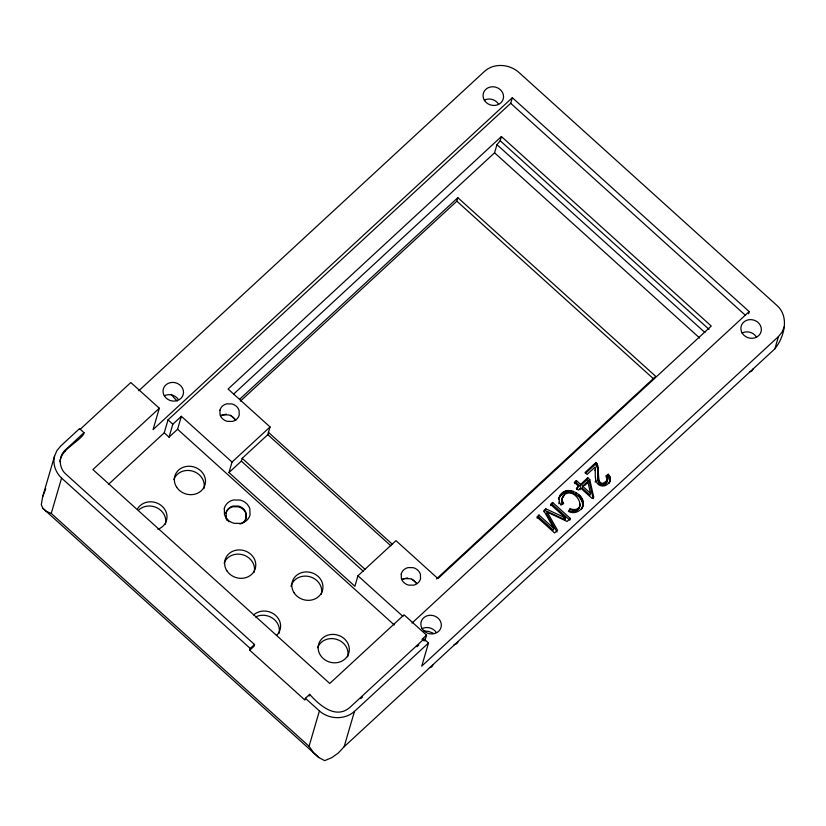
<?xml version="1.0" encoding="UTF-8"?>
<svg xmlns="http://www.w3.org/2000/svg" width="826" height="826" viewBox="0 0 826 826"><rect width="100%" height="100%" fill="white"/><g stroke="black" fill="none" stroke-linecap="round" stroke-linejoin="round"><path stroke-width="1.24" d="M582.475 507.092C585.076 494.598 563.487 485.492 558.717 499.131C562.072 481.878 589.568 494.196 582.01 508.372L582.98 505.336M595.928 462.467L585.025 472.544L587.11 474.423L595.205 466.948C595.722 473.36 593.027 485.512 602.773 486.008C608.525 486.153 613.181 478.419 608.184 474.238L605.881 475.952C610.672 479.627 604.281 488.362 599.511 483.995C594.865 478.378 600.739 469.591 595.412 464.222L595.928 462.467C601.008 467.289 594.483 492.647 607.533 479.937M607.595 479.132L606.759 482.467M59.864 461.61C61.764 449.003 76.353 443.665 83.509 434.455L84.015 432.7L79.523 428.642L60.68 446.05L56.87 450.686L54.547 456.117L42.653 496.736L41.3 504.738L43.004 508.455L318.815 757.535L324.639 760.643L331.66 757.721L338.309 753.002L344.132 746.745L774.881 348.82C784.246 337.008 789.811 316.678 776.75 305.29L518.924 72.44C509.652 64.118 494.278 62.693 484.666 71.232L138.799 390.75M54.547 456.117C52.575 464.098 55.621 472.565 61.589 478.078L250.257 648.472L249.741 650.227L304.897 700.035L305.403 698.28L309.678 694.336C319.259 705.053 335.707 719.9 349.976 707.324L424.006 638.932L428.508 643L421.745 666.107L778.464 336.564L782.057 332.124L784.194 326.879M609.216 483.313L610.383 479.163M563.167 495.972L562.01 498.987L562.878 502.415L562.372 504.159L561.494 500.732L563.167 495.972C574.648 483.437 590.621 514.299 569.992 508.888L568.381 511.366C573.389 514.361 580.265 511.913 582.516 506.617M559.223 497.376L559.295 501.919L560.875 505.099L563.652 503.612L562.878 502.415M64.944 451.605L65.46 449.85L84.015 432.7M318.815 757.535L313.519 752.662L309.069 746.281L51.243 513.431L61.589 478.078M79.957 429.52L130.828 382.521L159.315 408.24L153.068 429.603L512.337 97.705L749.172 311.598L748.511 313.839M108.443 484.366L164.24 432.814L168.029 419.856L510.695 103.302L512.337 97.705M164.24 432.814L169.041 437.15L172.83 424.192L181.369 416.304L232.034 462.054L228.967 472.565L354.881 586.274L357.947 575.774L395.964 540.658L437.925 578.561L711.269 326.053L501.413 136.527L228.079 389.036L270.05 426.939L267.789 434.652L242.173 458.316L241.347 461.125L228.967 472.565M169.041 437.15L177.58 429.252L181.369 416.304M65.46 449.85C58.099 456.231 58.832 468.29 66.152 474.392L254.532 644.528L254.016 646.273L249.741 650.227M309.161 696.081L309.678 694.336M240.418 401.106L456.83 201.183L457.852 197.682L655.72 376.377L436.469 578.923M309.069 746.281L319.404 710.918L305.403 698.28M233.675 394.043L494.567 152.81L496.953 144.674L500.184 140.73L501.413 136.527M344.132 746.745L354.478 711.382L428.508 643M424.822 641.059L426.557 635.122L404.069 614.823L329.75 683.474L92.915 469.571L159.315 408.24M538.5 516.797L539.006 515.052L553.812 528.413L553.296 530.168L538.5 516.797L537.096 518.098M545.263 510.551L545.769 508.806L565.593 517.995L565.087 519.74L545.263 510.551L543.952 511.769M565.593 517.995L550.539 504.397L552.646 502.456L570.332 518.429L567.049 521.464L547.215 512.12L546.698 513.865L557.013 532.006M550.736 505.502L552.646 502.456M559.285 497.737L559.791 495.992M560.142 496.426L560.648 494.681M558.789 503.664L559.295 501.919M561.277 495.197L561.794 493.452M562.63 494.093L563.136 492.337M561.494 500.732L562.568 496.911M563.993 493.225L564.499 491.48M561.546 501.847L562.062 500.102M563.466 496.839L563.972 495.094M561.835 502.993L562.351 501.237M565.376 492.616L565.893 490.861M566.781 492.244L567.297 490.489M568.216 492.1L568.732 490.355M569.682 492.172L570.188 490.417M571.169 492.451L571.685 490.696M572.697 492.936L573.213 491.191M575.846 482.291L576.362 480.546L580.595 484.366L580.079 486.122L575.846 482.291L574.504 483.54M569.992 508.888L569.475 510.633C573.987 513.7 580.812 509.405 579.728 504.046M575.639 494.402L576.156 492.657M576.362 480.546L574.338 482.415L578.572 486.235L576.579 489.364M571.85 511.49L572.366 509.745M570.332 518.429L569.816 520.173L552.129 504.201M572.934 511.655L573.45 509.9M580.048 489.787L580.564 488.032L592.025 498.388L593.677 496.86L589.743 479.555L587.751 477.758L580.595 484.366M578.314 496.416L578.82 494.671M573.956 511.635L574.462 509.89M582.588 486.163L582.072 487.918L590.053 495.115L590.559 493.37L587.751 481.393L582.588 486.163L590.559 493.37M579.584 497.686L580.1 495.93M575.846 511.098L576.362 509.343M580.647 498.976L581.163 497.231M577.58 509.9L578.097 508.145M580.079 486.122L587.245 479.503L587.751 477.758M579.078 508.062L580.296 504.325M581.504 500.308L582.02 498.563M587.751 481.393L587.234 483.148L584.653 485.533M582.144 501.681L582.66 499.926M582.567 503.055L583.084 501.299M593.677 496.86L593.161 498.605L589.227 481.3L589.743 479.555M582.764 504.418L583.28 502.662M581.359 509.58L581.876 507.825M582.733 505.76L583.239 504.005M596.135 464.955L596.651 463.21M595.009 470.552L595.525 468.807M596.682 465.802L597.198 464.047M597.332 467.371L597.838 465.616M597.704 469.158L598.22 467.402M597.838 471.316L598.344 469.571M595.185 482.167L595.701 480.412M597.735 474.021L598.251 472.276M597.601 478.017L598.117 476.261M597.848 480.763L598.354 479.008M598.478 482.632L598.995 480.877M599.511 483.995L600.027 482.239M600.915 484.872L601.431 483.117M602.546 485.161L603.063 483.416M604.209 484.852L604.715 483.096M607.131 477.511L607.079 480.877M606.139 477.139L607.678 475.993L608.184 474.238M605.685 483.891L606.191 482.147M606.955 480.061L607.461 478.306M609.877 480.918L608.669 477.221L609.185 475.466M609.371 478.45L609.877 476.695M609.764 479.679L610.28 477.934M609.691 482.126L610.197 480.381M774.881 348.82L778.464 336.564M42.653 496.736L45.729 488.775M753.147 368.902L751.743 371.07L750.06 371.69M239.55 399.35L457.852 197.682M232.034 462.054L270.05 426.939M250.257 648.472L254.532 644.528M412.029 623.052L749.172 311.598M539.006 515.052L536.91 516.993L554.587 532.966L557.529 530.251L547.215 512.12M545.769 508.806L543.807 510.623L553.812 528.413M585.417 473.453L595.412 464.222M578.572 486.235L576.341 488.3L578.334 490.097L580.564 488.032M426.557 635.122L421.993 639.334L423.49 640.687M360.714 698.682L362.583 696.958M416.934 646.748L418.813 645.013M354.478 711.382C344.772 720.117 329.006 719.498 319.404 710.918M220.47 415.488L226.345 414.167M401.787 579.232L407.662 577.911M424.141 630.878L428.87 631.508L433.299 633.222M51.243 513.431L46.39 511.418L43.004 508.455M510.695 103.302L745.62 315.47M500.184 140.73L709.08 329.398M496.953 144.674L704.898 332.475M494.567 152.81L699.653 338.03M456.83 201.183L653.738 379.02M587.245 479.503L589.227 481.3M563.208 518.047L565.087 519.74M268.274 432.194L392.536 544.427M267.789 434.652L390.843 545.779M230.495 415.261L235.895 420.135M411.813 579.005L416.314 583.063M242.173 458.316L365.216 569.455M241.347 461.125L363.45 571.385M357.947 575.774L402.881 616.351M168.029 419.856L172.83 424.192M177.58 429.252L394.322 625.003M177.208 400.982L174.503 398.266A24.481 9.52 47.3 0 1 171.24 394.332M607.678 475.993L608.669 477.221M225.612 515.744L226.035 518.191A10.17 9.127 16.3 0 0 227.129 520.473M239.932 524.097A10.676 9.582 16.3 0 0 246.2 517.757L246.055 512.874A10.17 9.127 16.3 0 0 238.559 506.101L233.211 506.028A10.676 9.582 16.3 0 0 226.097 512.605L226.231 517.489A10.17 9.127 16.3 0 0 229.029 521.764M484.284 100.163A10.325 9.262 16.3 0 1 498.408 103.89M432.989 664.662A24.966 9.706 47.3 0 1 430.005 667.604M458.048 641.513A24.966 9.706 47.3 0 1 454.104 644.61M422.076 628.658A10.325 9.262 16.3 0 1 436.2 632.375M164.26 395.809A10.325 9.262 16.3 0 1 178.375 399.526M742.109 333.012A10.325 9.262 16.3 0 1 756.234 336.729M243.443 522.641A10.676 9.582 16.3 0 0 245.993 518.449L245.859 513.565A10.17 9.127 16.3 0 0 238.363 506.792L233.015 506.73A10.676 9.582 16.3 0 0 225.89 513.307M290.979 586.326A15.694 14.083 16.3 0 1 309.667 576.682A15.694 14.083 16.3 0 1 321.335 594.328M255.554 616.981A15.694 14.083 16.3 0 1 272.848 618.385A15.694 14.083 16.3 0 1 278.981 633.459M317.69 647.636A15.694 14.083 16.3 0 1 336.667 639.345A15.694 14.083 16.3 0 1 347.674 656.804M224.145 563.156A15.694 14.083 16.3 0 1 243.123 554.876A15.694 14.083 16.3 0 1 254.14 572.335M173.873 479.483A15.694 14.083 16.3 0 1 192.85 471.202A15.694 14.083 16.3 0 1 203.867 488.662M138.809 509.921A15.694 14.083 16.3 0 1 157.508 508.073A15.694 14.083 16.3 0 1 165.376 524.211M253.644 614.967A15.694 14.083 16.3 0 1 275.657 615.442A15.694 14.083 16.3 0 1 276.431 635.545M137.674 508.61A15.694 14.083 16.3 0 1 162.774 506.885A15.694 14.083 16.3 0 1 157.89 529.27M234.811 419.247A9.767 8.766 16.3 0 0 228.668 414.941L223.526 414.879A10.253 9.2 16.3 0 0 221.161 415.757M416.118 582.991A9.767 8.766 16.3 0 0 409.975 578.696L404.843 578.623A10.253 9.2 16.3 0 0 402.479 579.501M219.922 410.161L220.057 414.848A9.767 8.766 16.3 0 0 227.243 421.353L232.385 421.415A10.253 9.2 16.3 0 0 239.22 415.106L239.086 410.419A9.767 8.766 16.3 0 0 231.889 403.914L226.758 403.852A10.253 9.2 16.3 0 0 219.922 410.161M224.311 508.382L224.486 514.639A13.02 11.678 16.3 0 0 234.078 523.302L240.924 523.395A13.67 12.266 16.3 0 0 250.03 514.98L249.855 508.723A13.02 11.678 16.3 0 0 240.263 500.06L233.417 499.967A13.67 12.266 16.3 0 0 224.311 508.382M401.23 573.915L401.364 578.603A9.767 8.766 16.3 0 0 408.56 585.107L413.692 585.169A10.253 9.2 16.3 0 0 420.527 578.861L420.393 574.163A9.767 8.766 16.3 0 0 413.207 567.668L408.065 567.607A10.253 9.2 16.3 0 0 401.24 573.915M164.581 396.243A10.325 9.262 16.3 0 0 182.319 396.625A10.325 9.262 16.3 0 0 172.913 382.407A10.325 9.262 16.3 0 0 164.581 396.243M422.406 629.092A10.325 9.262 16.3 0 0 440.144 629.474A10.325 9.262 16.3 0 0 430.738 615.256A10.325 9.262 16.3 0 0 422.406 629.092M742.429 333.446A10.325 9.262 16.3 0 0 760.168 333.828A10.325 9.262 16.3 0 0 750.762 319.61A10.325 9.262 16.3 0 0 742.429 333.446M484.604 100.596A10.325 9.262 16.3 0 0 502.353 100.978A10.325 9.262 16.3 0 0 492.946 86.761A10.325 9.262 16.3 0 0 484.604 100.596M320.519 655.421A15.694 14.083 16.3 0 0 347.488 655.999A15.694 14.083 16.3 0 0 333.188 634.389A15.694 14.083 16.3 0 0 320.519 655.421M294.18 592.944A15.694 14.083 16.3 0 0 321.138 593.522A15.694 14.083 16.3 0 0 306.849 571.912A15.694 14.083 16.3 0 0 294.18 592.944M226.985 570.942A15.694 14.083 16.3 0 0 253.943 571.53A15.694 14.083 16.3 0 0 239.654 549.909A15.694 14.083 16.3 0 0 226.985 570.942M176.702 487.268A15.694 14.083 16.3 0 0 203.671 487.856A15.694 14.083 16.3 0 0 189.371 466.236A15.694 14.083 16.3 0 0 176.702 487.268"/></g></svg>
